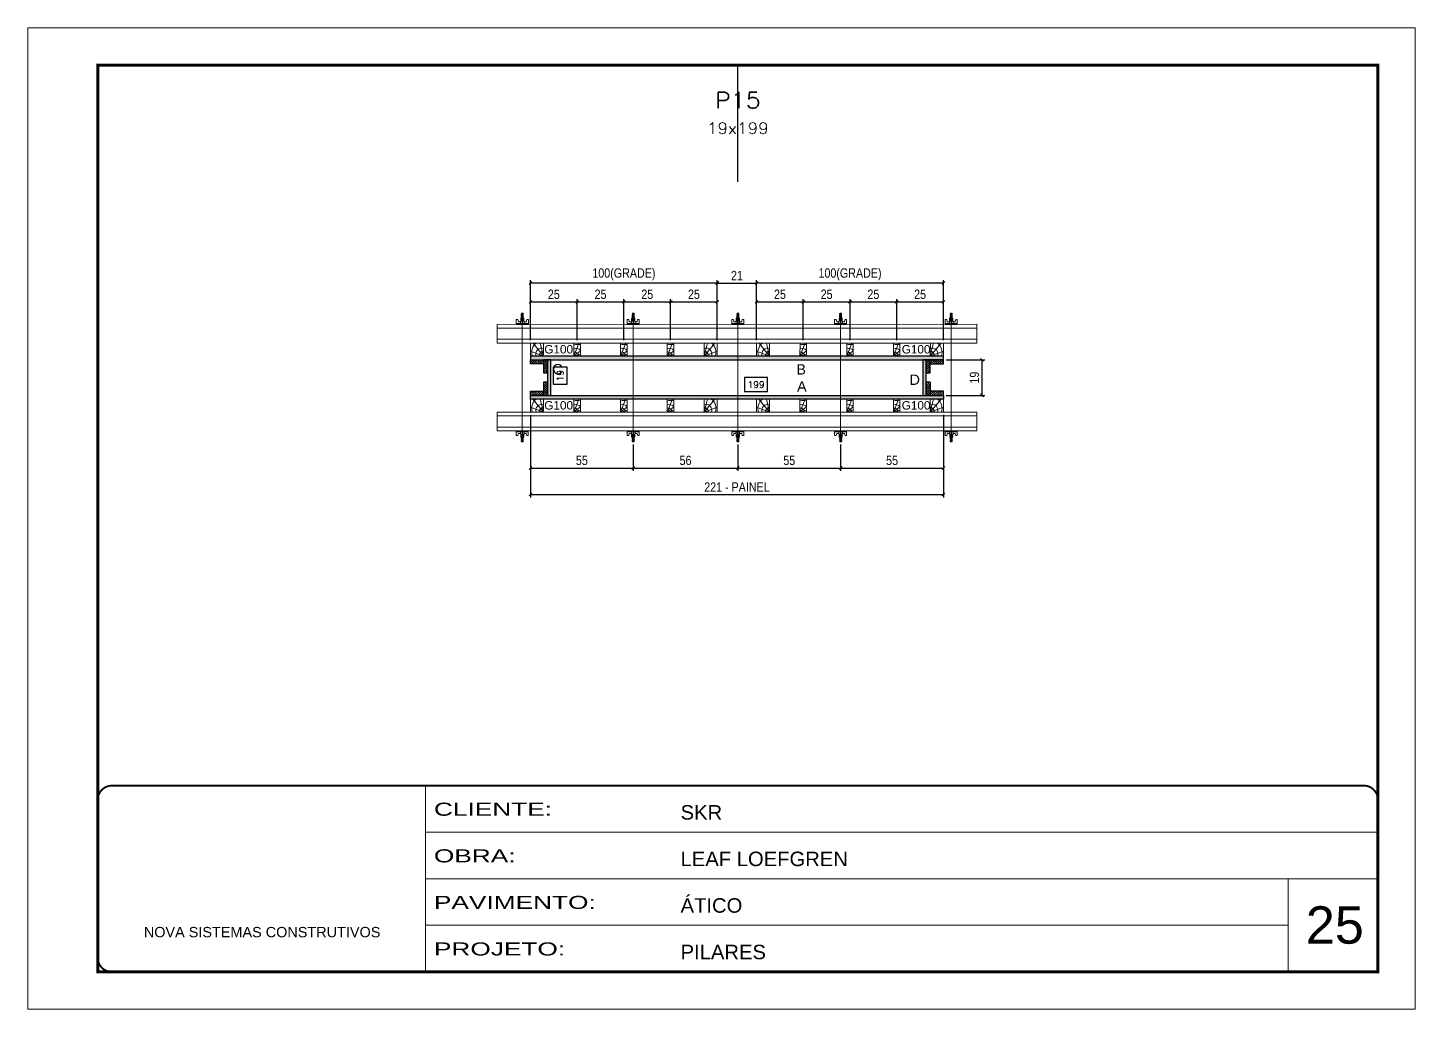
# Model space of a CAD drawing. Extents: x 14400 to 27878, y -21631 to 6985.
# Drawn here: x 14413 to 15898, y -957 to 93 of the extents above; entities that cross this region are included whole.
import ezdxf
from ezdxf.enums import TextEntityAlignment as Align

# ---------------------------------------------------------------- set-up
doc = ezdxf.new("R2010")
doc.units = 0
for name, pattern in [('CONTINUO', [0]), ('DASHED', [0.75, 0.5, -0.25]), ('HIDDEN', [0.375, 0.25, -0.125])]:
    doc.linetypes.add(name, pattern=pattern)
for name, color, linetype, lineweight in [('CARIMBO', 255, 'Continuous', 9), ('Folhas', 255, 'Continuous', 9), ('Hachura', 251, 'Continuous', 9), ('Madeira', 126, 'Continuous', 18), ('Perfil Metálico', 224, 'Continuous', 18), ('SARRAFO DE PRESSAO', 251, 'DASHED', 9), ('Texto Seção', 7, 'Continuous', 15)]:
    doc.layers.add(name, color=color, linetype=linetype, lineweight=lineweight)
for name, color, linetype in [('CHAPA', 1, 'Continuous'), ('COTA', 241, 'Continuous'), ('SARRAFO', 251, 'Continuous'), ('Texto de Titulo', 7, 'Continuous'), ('Texto Qtd Sarr', 242, 'Continuous'), ('TEXTO_GERAL', 7, 'Continuous')]:
    doc.layers.add(name, color=color, linetype=linetype)
doc.styles.add('ARIAL', font='arial.ttf')
doc.styles.add('COTA TECNICA 2X', font='techl___.ttf', dxfattribs={"height": 10})
doc.styles.add('ROMANS', font='romans.shx')
doc.styles.add('SANSSERIF', font='sas_____.pfb')
doc.styles.add('Tecnologia', font='')
doc.styles.get('Tecnologia').set_extended_font_data('Forgotten Futurist')
doc.dimstyles.new('SECAO PILAR', dxfattribs={"dimtxt": 10, "dimasz": 3, "dimexe": 3, "dimexo": 3, "dimgap": 3, "dimtad": 1, "dimdec": 1, "dimlfac": 0.5, "dimzin": 12, "dimdsep": 46, "dimtxsty": 'COTA TECNICA 2X', "dimblk1": 'OBLIQUE', "dimblk2": 'OBLIQUE', "dimsah": 1, "dimcen": 0.9, "dimclrd": 256, "dimclre": 256, "dimclrt": 256, "dimadec": 1, "dimazin": 3, "dimtfac": 1, "dimtdec": 1, "dimtmove": 0, "dimatfit": 3, "dimfxl": 1, "dimtolj": 1, "dimtzin": 12, "dimarcsym": 0})
doc.dimstyles.new('SECÇÃO 2', dxfattribs={"dimtxt": 7, "dimasz": 6, "dimexe": 0.18, "dimexo": 2, "dimgap": -4, "dimtad": 3, "dimdec": 1, "dimlfac": 0.5, "dimzin": 12, "dimdsep": 46, "dimtxsty": 'ROMANS', "dimblk": 'ARCHTICK', "dimcen": 0.09, "dimse1": 1, "dimse2": 1, "dimsd1": 1, "dimsd2": 1, "dimclrd": 180, "dimclre": 5, "dimclrt": 1, "dimadec": 0, "dimazin": 3, "dimtfac": 1, "dimtdec": 1, "dimtofl": 0, "dimtmove": 0, "dimatfit": 3, "dimldrblk": 'ARCHTICK', "dimfxl": 1, "dimtolj": 1, "dimtzin": 0, "dimarcsym": 0})

# ---------------------------------------------------------------- blocks, each defined once
blk = doc.blocks.new('9999999999')
at = {"color": 30, "linetype": 'CONTINUO'}
for p, q in [((98564.6, 34230.2), (98564.6, 34429.4)), ((98564.6, 34379.6), (99584, 34379.6)), ((98564.6, 34329.8), (99488, 34329.8)), ((99584, 34329.8), (99488, 34329.8)), ((99488, 34329.8), (99488, 34230.2)), ((98564.6, 34280), (99488, 34280))]:
    blk.add_line(p, q, dxfattribs=at)
at = {"color": 30, "linetype": 'CONTINUO', "const_width": 2}
blk.add_lwpolyline([(99584, 34230.2), (99584, 34414.4, 0.414214), (99569, 34429.4), (98229, 34429.4, 0.414214), (98214, 34414.4), (98214, 34245.2, 0.414214), (98229, 34230.2), (99584, 34230.2)], format="xyb", dxfattribs=at)
at = {"layer": 'Folhas'}
blk.add_lwpolyline([(98139, 34190.2), (99624, 34190.2), (99624, 35240.2), (98139, 35240.2)], close=True, dxfattribs=at)
at = {"layer": 'Folhas', "color": 30, "const_width": 3}
blk.add_lwpolyline([(98214, 34230.2), (99584, 34230.2), (99584, 35200.2), (98214, 35200.2)], close=True, dxfattribs=at)
at = {"color": 7, "linetype": 'Continuous', "ltscale": 5, "style": 'ARIAL'}
for s, height, p in [('SKR', 15.48, (98837.7, 34393.1)), ('LEAF LOEFGREN', 15.483, (98837.7, 34343.3)), ('ÁTICO', 15.48, (98837.7, 34293.5)), ('NOVA SISTEMAS CONSTRUTIVOS', 11.059, (98263.2, 34267.2)), ('PILARES', 15.48, (98837.7, 34243.7))]:
    blk.add_text(s, height=height, dxfattribs=at).set_placement(p)
at = {"layer": 'Folhas', "color": 7, "style": 'Tecnologia', "width": 1.5}
for s, p in [('CLIENTE:', (98573.7, 34397.2)), ('OBRA:', (98573.7, 34347.3)), ('PAVIMENTO:', (98573.7, 34297.5)), ('PROJETO:', (98573.7, 34247.7))]:
    blk.add_text(s, height=14, dxfattribs=at).set_placement(p)
blk = doc.blocks.new('*D1688')
at = {"layer": 'COTA', "color": 180, "lineweight": -2, "transparency": 16777216}
for p, q in [((14990.9, -269.9), (14975.9, -269.9)), ((14975.9, -269.9), (14975.9, -287.9)), ((14990.9, -287.9), (14990.9, -269.9)), ((14975.9, -287.9), (14990.9, -287.9))]:
    blk.add_line(p, q, dxfattribs=at)
at = {"layer": 'Defpoints', "color": 0, "transparency": 16777216}
for p in [(14990.8, -262), (14990.8, -300), (14994.9, -300)]:
    blk.add_point(p, dxfattribs=at)
at = {"layer": 'COTA', "color": 1, "transparency": 16777216, "insert": (14983.4, -278.9), "char_height": 7, "attachment_point": 5, "rotation": 90, "style": 'ROMANS'}
blk.add_mtext('\\A1;19', dxfattribs=at)
blk = doc.blocks.new('_ArchTick')
at = {"color": 0, "linetype": 'ByBlock', "const_width": 0.15}
blk.add_lwpolyline([(-0.5, -0.5), (0.5, 0.5)], dxfattribs=at)
blk = doc.blocks.new('*D1689')
at = {"layer": 'COTA', "color": 180, "lineweight": -2, "transparency": 16777216}
for p, q in [((15205.3, -281), (15180.6, -281)), ((15180.6, -281), (15180.6, -296)), ((15205.3, -296), (15205.3, -281)), ((15180.6, -296), (15205.3, -296))]:
    blk.add_line(p, q, dxfattribs=at)
at = {"layer": 'Defpoints', "color": 0, "transparency": 16777216}
for p in [(14973.5, -300), (15371.5, -300), (15371.5, -300)]:
    blk.add_point(p, dxfattribs=at)
at = {"layer": 'COTA', "color": 1, "transparency": 16777216, "insert": (15193, -288.5), "char_height": 7, "attachment_point": 5, "style": 'ROMANS'}
blk.add_mtext('\\A1;199', dxfattribs=at)
blk = doc.blocks.new('_Oblique')
at = {"color": 0, "linetype": 'ByBlock', "lineweight": -2}
blk.add_line((-0.5, -0.5), (0.5, 0.5), dxfattribs=at)
blk = doc.blocks.new('*D1690')
at = {"layer": 'COTA', "lineweight": -2, "transparency": 16777216}
for p, q in [((14951.5, -321), (14951.5, -409.1)), ((15393.5, -320.9), (15393.5, -409.1)), ((14951.5, -406.1), (15393.5, -406.1))]:
    blk.add_line(p, q, dxfattribs=at)
at = {"layer": 'Defpoints', "color": 0, "transparency": 16777216}
for p in [(14951.5, -318), (15393.5, -317.9), (15393.5, -406.1)]:
    blk.add_point(p, dxfattribs=at)
at = {"layer": 'COTA', "lineweight": -2, "transparency": 16777216, "xscale": 3, "yscale": 3, "zscale": 3, "rotation": 180}
blk.add_blockref('_Oblique', (14951.5, -406.1), dxfattribs=at)
at = {"layer": 'COTA', "lineweight": -2, "transparency": 16777216, "xscale": 3, "yscale": 3, "zscale": 3}
blk.add_blockref('_Oblique', (15393.5, -406.1), dxfattribs=at)
at = {"layer": 'COTA', "transparency": 16777216, "insert": (15172.5, -398.1), "char_height": 10, "attachment_point": 5, "style": 'COTA TECNICA 2X'}
blk.add_mtext('\\A1;221 - PAINEL', dxfattribs=at)
blk = doc.blocks.new('*D1691')
at = {"layer": 'COTA', "lineweight": -2, "transparency": 16777216}
for p, q in [((14951.5, -321), (14951.5, -380.7)), ((15061.5, -352.7), (15061.5, -380.7)), ((14951.5, -377.7), (15061.5, -377.7))]:
    blk.add_line(p, q, dxfattribs=at)
at = {"layer": 'Defpoints', "color": 0, "transparency": 16777216}
for p in [(14951.5, -318), (15061.5, -349.7), (15061.5, -377.7)]:
    blk.add_point(p, dxfattribs=at)
at = {"layer": 'COTA', "lineweight": -2, "transparency": 16777216, "xscale": 3, "yscale": 3, "zscale": 3, "rotation": 180}
blk.add_blockref('_Oblique', (14951.5, -377.7), dxfattribs=at)
at = {"layer": 'COTA', "lineweight": -2, "transparency": 16777216, "xscale": 3, "yscale": 3, "zscale": 3}
blk.add_blockref('_Oblique', (15061.5, -377.7), dxfattribs=at)
at = {"layer": 'COTA', "transparency": 16777216, "insert": (15006.5, -369.6), "char_height": 10, "attachment_point": 5, "style": 'COTA TECNICA 2X'}
blk.add_mtext('\\A1;55', dxfattribs=at)
blk = doc.blocks.new('*D1692')
at = {"layer": 'COTA', "lineweight": -2, "transparency": 16777216}
for p, q in [((15393.5, -321), (15393.5, -380.7)), ((15283.5, -352.7), (15283.5, -380.7)), ((15283.5, -377.7), (15393.5, -377.7))]:
    blk.add_line(p, q, dxfattribs=at)
at = {"layer": 'Defpoints', "color": 0, "transparency": 16777216}
for p in [(15393.5, -318), (15283.5, -349.7), (15393.5, -377.7)]:
    blk.add_point(p, dxfattribs=at)
at = {"layer": 'COTA', "lineweight": -2, "transparency": 16777216, "xscale": 3, "yscale": 3, "zscale": 3, "rotation": 180}
blk.add_blockref('_Oblique', (15283.5, -377.7), dxfattribs=at)
at = {"layer": 'COTA', "lineweight": -2, "transparency": 16777216, "xscale": 3, "yscale": 3, "zscale": 3}
blk.add_blockref('_Oblique', (15393.5, -377.7), dxfattribs=at)
at = {"layer": 'COTA', "transparency": 16777216, "insert": (15338.5, -369.6), "char_height": 10, "attachment_point": 5, "style": 'COTA TECNICA 2X'}
blk.add_mtext('\\A1;55', dxfattribs=at)
blk = doc.blocks.new('C')
at = {"layer": 'Hachura', "color": 0}
for p, q in [((0, 3.22), (0, -3.22)), ((0.45, 3.22), (0, 3.22)), ((0.46, 3.16), (0, 3.16)), ((0.46, 3.05), (0, 3.05)), ((0.46, 2.88), (0, 2.88)), ((0, 2.75), (0, -1.16)), ((0.46, 2.65), (0, 2.65)), ((0.46, 2.23), (0, 2.23)), ((0.46, 1.51), (0, 1.51)), ((0.39, 0.49), (0.17, 0.49)), ((0.45, -3.23), (0.45, 3.22)), ((0.45, 3.22), (2.58, 3.22)), ((1.74, 0.97), (0.45, 0.97)), ((1.45, 0.1), (0.45, 0.1)), ((1.35, 1.94), (1.35, 0.96)), ((2.58, 2.39), (1.47, 2.09)), ((1.74, -0.97), (1.74, 0.97)), ((1.74, 0.97), (1.74, 0.84)), ((1.74, 0.97), (1.74, 0.84)), ((1.74, 0.84), (3.35, 0.84)), ((3.35, 0.45), (1.74, 0.45)), ((2.58, 3.22), (2.58, 2.39)), ((3.32, 0.84), (3.32, -0.84)), ((3.35, 0.84), (3.35, -0.84)), ((3.68, 0.45), (3.35, 0.45)), ((3.84, -0.52), (3.35, 0.45)), ((3.35, 0.06), (3.67, -0.57)), ((3.68, 0.45), (4.16, -0.52)), ((3.72, 0.5), (4.25, -0.57)), ((4.37, -0.55), (3.83, 0.53)), ((4.15, 0.45), (3.93, 0.45)), ((4.42, -0.52), (3.93, 0.45)), ((4.15, 0.45), (4.26, 0.45)), ((4.26, 0.45), (4.74, -0.52)), ((4.3, 0.5), (4.83, -0.57)), ((4.95, -0.55), (4.41, 0.53)), ((4.51, 0.45), (4.84, 0.45)), ((5, -0.52), (4.51, 0.45)), ((4.84, 0.45), (5.32, -0.52)), ((4.88, 0.5), (5.41, -0.57)), ((5.53, -0.55), (4.99, 0.53)), ((5.58, -0.52), (5.09, 0.45)), ((5.42, 0.45), (5.09, 0.45)), ((5.58, -0.52), (5.09, 0.45)), ((5.42, 0.45), (5.74, -0.19)), ((5.46, 0.5), (5.74, -0.07)), ((5.74, 0.19), (5.57, 0.53)), ((5.74, 0.32), (5.68, 0.45)), ((5.68, 0.45), (5.74, 0.45)), ((5.74, 0.45), (5.9, 0.29)), ((5.74, 0.45), (5.74, -0.52)), ((5.9, -0.36), (5.9, 0.29)), ((0.45, 0), (0, 0)), ((0.46, -1.52), (0, -1.52)), ((0.46, -2.23), (0, -2.23)), ((0.46, -2.65), (0, -2.65)), ((0.46, -2.88), (0, -2.88)), ((0.46, -3.05), (0, -3.05)), ((0.46, -3.16), (0, -3.16)), ((0, -3.22), (2.57, -3.22)), ((0.08, -0.48), (0.29, -0.48)), ((0.29, -0.48), (0.4, -0.48)), ((0.45, 0), (0.45, -0.97)), ((0.45, -0.16), (1.45, -0.16)), ((0.45, -0.65), (0.45, -0.32)), ((0.45, -3.23), (0.45, -0.65)), ((0.45, -0.97), (1.74, -0.97)), ((1.35, -1.94), (1.35, -0.97)), ((2.58, -2.39), (1.47, -2.1)), ((3.35, -0.32), (1.74, -0.32)), ((3.35, -0.84), (1.74, -0.84)), ((2.58, -3.23), (2.58, -2.39)), ((3.35, -0.07), (3.58, -0.52)), ((3.35, -0.52), (3.58, -0.52)), ((3.84, -0.52), (4.16, -0.52)), ((4.42, -0.52), (4.74, -0.52)), ((4.63, -0.52), (4.74, -0.52)), ((5, -0.52), (5.32, -0.52)), ((5.58, -0.52), (5.74, -0.52)), ((5.74, -0.52), (5.9, -0.36)), ((5.74, -0.52), (5.74, -0.52))]:
    blk.add_line(p, q, dxfattribs=at)
for centre, radius, start, end in [((1.52, 1.94), 0.161, 104.74356, 180), ((1.44, -0.03), 0.129, 272.69497, 87.30503), ((3.81, 0.39), 0.143, 25.56881, 154.43119), ((4.39, 0.39), 0.143, 25.56881, 154.43119), ((4.97, 0.39), 0.143, 25.56881, 154.43119), ((5.55, 0.39), 0.143, 25.56881, 154.43119), ((0.17, -0.37), 0.174, 221.74404, 317.85924), ((1.52, -1.94), 0.161, 180, 255.25644), ((3.71, -0.4), 0.174, 222.14076, 318.25596), ((4.29, -0.4), 0.174, 222.14076, 318.25596), ((4.87, -0.4), 0.174, 222.14076, 318.25596), ((5.45, -0.4), 0.174, 222.14076, 318.25596), ((5.61, -0.4), 0.174, 317.85924, 318.25596)]:
    blk.add_arc(centre, radius, start, end, dxfattribs=at)
blk = doc.blocks.new('*D1693')
at = {"layer": 'COTA', "lineweight": -2, "transparency": 16777216}
for p, q in [((15173.5, -352.7), (15173.5, -380.7)), ((15283.5, -352.7), (15283.5, -380.7)), ((15173.5, -377.7), (15283.5, -377.7))]:
    blk.add_line(p, q, dxfattribs=at)
at = {"layer": 'Defpoints', "color": 0, "transparency": 16777216}
for p in [(15173.5, -349.7), (15283.5, -349.7), (15283.5, -377.7)]:
    blk.add_point(p, dxfattribs=at)
at = {"layer": 'COTA', "lineweight": -2, "transparency": 16777216, "xscale": 3, "yscale": 3, "zscale": 3, "rotation": 180}
blk.add_blockref('_Oblique', (15173.5, -377.7), dxfattribs=at)
at = {"layer": 'COTA', "lineweight": -2, "transparency": 16777216, "xscale": 3, "yscale": 3, "zscale": 3}
blk.add_blockref('_Oblique', (15283.5, -377.7), dxfattribs=at)
at = {"layer": 'COTA', "transparency": 16777216, "insert": (15228.5, -369.6), "char_height": 10, "attachment_point": 5, "style": 'COTA TECNICA 2X'}
blk.add_mtext('\\A1;55', dxfattribs=at)
blk = doc.blocks.new('*D1694')
at = {"layer": 'COTA', "lineweight": -2, "transparency": 16777216}
for p, q in [((15396.5, -262), (15437.8, -262)), ((15434.8, -300), (15434.8, -262)), ((15396.5, -300), (15437.8, -300))]:
    blk.add_line(p, q, dxfattribs=at)
at = {"layer": 'Defpoints', "color": 0, "transparency": 16777216}
for p in [(15393.5, -262), (15434.8, -262), (15393.5, -300)]:
    blk.add_point(p, dxfattribs=at)
at = {"layer": 'COTA', "lineweight": -2, "transparency": 16777216, "xscale": 3, "yscale": 3, "zscale": 3}
for p, rotation in [((15434.8, -262), 90), ((15434.8, -300), 270)]:
    blk.add_blockref('_Oblique', p, dxfattribs=dict(at, rotation=rotation))
at = {"layer": 'COTA', "transparency": 16777216, "insert": (15426.7, -281), "char_height": 10, "attachment_point": 5, "rotation": 90, "style": 'COTA TECNICA 2X'}
blk.add_mtext('\\A1;19', dxfattribs=at)
blk = doc.blocks.new('*D1695')
at = {"layer": 'COTA', "lineweight": -2, "transparency": 16777216}
for p, q in [((15061.5, -352.7), (15061.5, -380.7)), ((15173.5, -352.7), (15173.5, -380.7)), ((15061.5, -377.7), (15173.5, -377.7))]:
    blk.add_line(p, q, dxfattribs=at)
at = {"layer": 'Defpoints', "color": 0, "transparency": 16777216}
for p in [(15061.5, -349.7), (15173.5, -349.7), (15173.5, -377.7)]:
    blk.add_point(p, dxfattribs=at)
at = {"layer": 'COTA', "lineweight": -2, "transparency": 16777216, "xscale": 3, "yscale": 3, "zscale": 3, "rotation": 180}
blk.add_blockref('_Oblique', (15061.5, -377.7), dxfattribs=at)
at = {"layer": 'COTA', "lineweight": -2, "transparency": 16777216, "xscale": 3, "yscale": 3, "zscale": 3}
blk.add_blockref('_Oblique', (15173.5, -377.7), dxfattribs=at)
at = {"layer": 'COTA', "transparency": 16777216, "insert": (15117.5, -369.6), "char_height": 10, "attachment_point": 5, "style": 'COTA TECNICA 2X'}
blk.add_mtext('\\A1;56', dxfattribs=at)
blk = doc.blocks.new('PONTALETE')
at = {"layer": 'Madeira'}
for q in [(2.71, 7), (7, 5.76), (7, 1.74)]:
    blk.add_line((0, 0), q, dxfattribs=at)
blk.add_lwpolyline([(0, 0), (7, 0), (7, 7), (0, 7)], close=True, dxfattribs=at)
for centre, radius, start, end in [((2.04, 0.06), 6.23, 37.28179, 109.09128), ((1.09, 0.9), 3.19, 343.60304, 109.98471), ((-0.21, -0.78), 3.09, 14.63219, 86.0383)]:
    blk.add_arc(centre, radius, start, end, dxfattribs=at)
blk = doc.blocks.new('MEIO PONTALETE')
at = {"layer": 'Madeira'}
for q in [(2.71, 7), (3.5, 2.88), (3.5, 0.87)]:
    blk.add_line((0, 0), q, dxfattribs=at)
blk.add_lwpolyline([(0, 0), (3.5, 0), (3.5, 7), (0, 7)], close=True, dxfattribs=at)
for centre, radius, start, end in [((2.04, 0.06), 6.23, 76.44987, 109.09128), ((1.09, 0.9), 3.19, 40.90626, 109.98471), ((-0.21, -0.78), 3.09, 14.63219, 86.0383)]:
    blk.add_arc(centre, radius, start, end, dxfattribs=at)
blk = doc.blocks.new('*D1696')
at = {"layer": 'COTA', "lineweight": -2, "transparency": 16777216}
for p, q in [((15193.5, -241), (15193.5, -197)), ((15193.5, -200), (15243.5, -200)), ((15243.5, -241), (15243.5, -197))]:
    blk.add_line(p, q, dxfattribs=at)
at = {"layer": 'Defpoints', "color": 0, "transparency": 16777216}
for p in [(15243.5, -200), (15193.5, -244), (15243.5, -244)]:
    blk.add_point(p, dxfattribs=at)
at = {"layer": 'COTA', "lineweight": -2, "transparency": 16777216, "xscale": 3, "yscale": 3, "zscale": 3, "rotation": 180}
blk.add_blockref('_Oblique', (15193.5, -200), dxfattribs=at)
at = {"layer": 'COTA', "lineweight": -2, "transparency": 16777216, "xscale": 3, "yscale": 3, "zscale": 3}
blk.add_blockref('_Oblique', (15243.5, -200), dxfattribs=at)
at = {"layer": 'COTA', "transparency": 16777216, "insert": (15218.5, -191.9), "char_height": 10, "attachment_point": 5, "style": 'COTA TECNICA 2X'}
blk.add_mtext('\\A1;25', dxfattribs=at)
blk = doc.blocks.new('*D1697')
at = {"layer": 'COTA', "lineweight": -2, "transparency": 16777216}
for p, q in [((15193.5, -241), (15193.5, -176.8)), ((15393.5, -241), (15393.5, -176.8)), ((15393.5, -179.8), (15193.5, -179.8))]:
    blk.add_line(p, q, dxfattribs=at)
at = {"layer": 'Defpoints', "color": 0, "transparency": 16777216}
for p in [(15193.5, -179.8), (15193.5, -244), (15393.5, -244)]:
    blk.add_point(p, dxfattribs=at)
at = {"layer": 'COTA', "lineweight": -2, "transparency": 16777216, "xscale": 3, "yscale": 3, "zscale": 3, "rotation": 180}
blk.add_blockref('_Oblique', (15193.5, -179.8), dxfattribs=at)
at = {"layer": 'COTA', "lineweight": -2, "transparency": 16777216, "xscale": 3, "yscale": 3, "zscale": 3}
blk.add_blockref('_Oblique', (15393.5, -179.8), dxfattribs=at)
at = {"layer": 'COTA', "transparency": 16777216, "insert": (15293.5, -170.6), "char_height": 10, "attachment_point": 5, "style": 'COTA TECNICA 2X'}
blk.add_mtext('\\A1;100(GRADE)', dxfattribs=at)
blk = doc.blocks.new('*D1698')
at = {"layer": 'COTA', "lineweight": -2, "transparency": 16777216}
for p, q in [((15243.5, -241), (15243.5, -197)), ((15243.5, -200), (15293.5, -200)), ((15293.5, -241), (15293.5, -197))]:
    blk.add_line(p, q, dxfattribs=at)
at = {"layer": 'Defpoints', "color": 0, "transparency": 16777216}
for p in [(15293.5, -200), (15243.5, -244), (15293.5, -244)]:
    blk.add_point(p, dxfattribs=at)
at = {"layer": 'COTA', "lineweight": -2, "transparency": 16777216, "xscale": 3, "yscale": 3, "zscale": 3, "rotation": 180}
blk.add_blockref('_Oblique', (15243.5, -200), dxfattribs=at)
at = {"layer": 'COTA', "lineweight": -2, "transparency": 16777216, "xscale": 3, "yscale": 3, "zscale": 3}
blk.add_blockref('_Oblique', (15293.5, -200), dxfattribs=at)
at = {"layer": 'COTA', "transparency": 16777216, "insert": (15268.5, -191.9), "char_height": 10, "attachment_point": 5, "style": 'COTA TECNICA 2X'}
blk.add_mtext('\\A1;25', dxfattribs=at)
blk = doc.blocks.new('*D1699')
at = {"layer": 'COTA', "lineweight": -2, "transparency": 16777216}
for p, q in [((15293.5, -241), (15293.5, -197)), ((15293.5, -200), (15343.5, -200)), ((15343.5, -241), (15343.5, -197))]:
    blk.add_line(p, q, dxfattribs=at)
at = {"layer": 'Defpoints', "color": 0, "transparency": 16777216}
for p in [(15343.5, -200), (15293.5, -244), (15343.5, -244)]:
    blk.add_point(p, dxfattribs=at)
at = {"layer": 'COTA', "lineweight": -2, "transparency": 16777216, "xscale": 3, "yscale": 3, "zscale": 3, "rotation": 180}
blk.add_blockref('_Oblique', (15293.5, -200), dxfattribs=at)
at = {"layer": 'COTA', "lineweight": -2, "transparency": 16777216, "xscale": 3, "yscale": 3, "zscale": 3}
blk.add_blockref('_Oblique', (15343.5, -200), dxfattribs=at)
at = {"layer": 'COTA', "transparency": 16777216, "insert": (15318.5, -191.9), "char_height": 10, "attachment_point": 5, "style": 'COTA TECNICA 2X'}
blk.add_mtext('\\A1;25', dxfattribs=at)
blk = doc.blocks.new('*D1700')
at = {"layer": 'COTA', "lineweight": -2, "transparency": 16777216}
for p, q in [((15343.5, -241), (15343.5, -197)), ((15343.5, -200), (15393.5, -200)), ((15393.5, -241), (15393.5, -197))]:
    blk.add_line(p, q, dxfattribs=at)
at = {"layer": 'Defpoints', "color": 0, "transparency": 16777216}
for p in [(15393.5, -200), (15343.5, -244), (15393.5, -244)]:
    blk.add_point(p, dxfattribs=at)
at = {"layer": 'COTA', "lineweight": -2, "transparency": 16777216, "xscale": 3, "yscale": 3, "zscale": 3, "rotation": 180}
blk.add_blockref('_Oblique', (15343.5, -200), dxfattribs=at)
at = {"layer": 'COTA', "lineweight": -2, "transparency": 16777216, "xscale": 3, "yscale": 3, "zscale": 3}
blk.add_blockref('_Oblique', (15393.5, -200), dxfattribs=at)
at = {"layer": 'COTA', "transparency": 16777216, "insert": (15368.5, -191.9), "char_height": 10, "attachment_point": 5, "style": 'COTA TECNICA 2X'}
blk.add_mtext('\\A1;25', dxfattribs=at)
blk = doc.blocks.new('*D1701')
at = {"layer": 'COTA', "lineweight": -2, "transparency": 16777216}
for p, q in [((14951.5, -241), (14951.5, -197)), ((14951.5, -200), (15001.5, -200)), ((15001.5, -241), (15001.5, -197))]:
    blk.add_line(p, q, dxfattribs=at)
at = {"layer": 'Defpoints', "color": 0, "transparency": 16777216}
for p in [(15001.5, -200), (14951.5, -244), (15001.5, -244)]:
    blk.add_point(p, dxfattribs=at)
at = {"layer": 'COTA', "lineweight": -2, "transparency": 16777216, "xscale": 3, "yscale": 3, "zscale": 3, "rotation": 180}
blk.add_blockref('_Oblique', (14951.5, -200), dxfattribs=at)
at = {"layer": 'COTA', "lineweight": -2, "transparency": 16777216, "xscale": 3, "yscale": 3, "zscale": 3}
blk.add_blockref('_Oblique', (15001.5, -200), dxfattribs=at)
at = {"layer": 'COTA', "transparency": 16777216, "insert": (14976.5, -191.9), "char_height": 10, "attachment_point": 5, "style": 'COTA TECNICA 2X'}
blk.add_mtext('\\A1;25', dxfattribs=at)
blk = doc.blocks.new('*D1702')
at = {"layer": 'COTA', "lineweight": -2, "transparency": 16777216}
for p, q in [((14951.5, -241), (14951.5, -176.8)), ((15151.5, -241), (15151.5, -176.8)), ((15151.5, -179.8), (14951.5, -179.8))]:
    blk.add_line(p, q, dxfattribs=at)
at = {"layer": 'Defpoints', "color": 0, "transparency": 16777216}
for p in [(14951.5, -179.8), (14951.5, -244), (15151.5, -244)]:
    blk.add_point(p, dxfattribs=at)
at = {"layer": 'COTA', "lineweight": -2, "transparency": 16777216, "xscale": 3, "yscale": 3, "zscale": 3, "rotation": 180}
blk.add_blockref('_Oblique', (14951.5, -179.8), dxfattribs=at)
at = {"layer": 'COTA', "lineweight": -2, "transparency": 16777216, "xscale": 3, "yscale": 3, "zscale": 3}
blk.add_blockref('_Oblique', (15151.5, -179.8), dxfattribs=at)
at = {"layer": 'COTA', "transparency": 16777216, "insert": (15051.5, -170.6), "char_height": 10, "attachment_point": 5, "style": 'COTA TECNICA 2X'}
blk.add_mtext('\\A1;100(GRADE)', dxfattribs=at)
blk = doc.blocks.new('*D1703')
at = {"layer": 'COTA', "lineweight": -2, "transparency": 16777216}
for p, q in [((15001.5, -241), (15001.5, -197)), ((15001.5, -200), (15051.5, -200)), ((15051.5, -241), (15051.5, -197))]:
    blk.add_line(p, q, dxfattribs=at)
at = {"layer": 'Defpoints', "color": 0, "transparency": 16777216}
for p in [(15051.5, -200), (15001.5, -244), (15051.5, -244)]:
    blk.add_point(p, dxfattribs=at)
at = {"layer": 'COTA', "lineweight": -2, "transparency": 16777216, "xscale": 3, "yscale": 3, "zscale": 3, "rotation": 180}
blk.add_blockref('_Oblique', (15001.5, -200), dxfattribs=at)
at = {"layer": 'COTA', "lineweight": -2, "transparency": 16777216, "xscale": 3, "yscale": 3, "zscale": 3}
blk.add_blockref('_Oblique', (15051.5, -200), dxfattribs=at)
at = {"layer": 'COTA', "transparency": 16777216, "insert": (15026.5, -191.9), "char_height": 10, "attachment_point": 5, "style": 'COTA TECNICA 2X'}
blk.add_mtext('\\A1;25', dxfattribs=at)
blk = doc.blocks.new('*D1704')
at = {"layer": 'COTA', "lineweight": -2, "transparency": 16777216}
for p, q in [((15051.5, -241), (15051.5, -197)), ((15051.5, -200), (15101.5, -200)), ((15101.5, -241), (15101.5, -197))]:
    blk.add_line(p, q, dxfattribs=at)
at = {"layer": 'Defpoints', "color": 0, "transparency": 16777216}
for p in [(15101.5, -200), (15051.5, -244), (15101.5, -244)]:
    blk.add_point(p, dxfattribs=at)
at = {"layer": 'COTA', "lineweight": -2, "transparency": 16777216, "xscale": 3, "yscale": 3, "zscale": 3, "rotation": 180}
blk.add_blockref('_Oblique', (15051.5, -200), dxfattribs=at)
at = {"layer": 'COTA', "lineweight": -2, "transparency": 16777216, "xscale": 3, "yscale": 3, "zscale": 3}
blk.add_blockref('_Oblique', (15101.5, -200), dxfattribs=at)
at = {"layer": 'COTA', "transparency": 16777216, "insert": (15076.5, -191.9), "char_height": 10, "attachment_point": 5, "style": 'COTA TECNICA 2X'}
blk.add_mtext('\\A1;25', dxfattribs=at)
blk = doc.blocks.new('*D1705')
at = {"layer": 'COTA', "lineweight": -2, "transparency": 16777216}
for p, q in [((15101.5, -241), (15101.5, -197)), ((15101.5, -200), (15151.5, -200)), ((15151.5, -241), (15151.5, -197))]:
    blk.add_line(p, q, dxfattribs=at)
at = {"layer": 'Defpoints', "color": 0, "transparency": 16777216}
for p in [(15151.5, -200), (15101.5, -244), (15151.5, -244)]:
    blk.add_point(p, dxfattribs=at)
at = {"layer": 'COTA', "lineweight": -2, "transparency": 16777216, "xscale": 3, "yscale": 3, "zscale": 3, "rotation": 180}
blk.add_blockref('_Oblique', (15101.5, -200), dxfattribs=at)
at = {"layer": 'COTA', "lineweight": -2, "transparency": 16777216, "xscale": 3, "yscale": 3, "zscale": 3}
blk.add_blockref('_Oblique', (15151.5, -200), dxfattribs=at)
at = {"layer": 'COTA', "transparency": 16777216, "insert": (15126.5, -191.9), "char_height": 10, "attachment_point": 5, "style": 'COTA TECNICA 2X'}
blk.add_mtext('\\A1;25', dxfattribs=at)
blk = doc.blocks.new('*D1706')
at = {"layer": 'COTA', "lineweight": -2, "transparency": 16777216}
for p, q in [((15151.5, -241), (15151.5, -176.8)), ((15193.5, -241), (15193.5, -176.8)), ((15151.5, -179.8), (15193.5, -179.8))]:
    blk.add_line(p, q, dxfattribs=at)
at = {"layer": 'Defpoints', "color": 0, "transparency": 16777216}
for p in [(15193.5, -179.8), (15151.5, -244), (15193.5, -244)]:
    blk.add_point(p, dxfattribs=at)
at = {"layer": 'COTA', "lineweight": -2, "transparency": 16777216, "xscale": 3, "yscale": 3, "zscale": 3, "rotation": 180}
blk.add_blockref('_Oblique', (15151.5, -179.8), dxfattribs=at)
at = {"layer": 'COTA', "lineweight": -2, "transparency": 16777216, "xscale": 3, "yscale": 3, "zscale": 3}
blk.add_blockref('_Oblique', (15193.5, -179.8), dxfattribs=at)
at = {"layer": 'COTA', "transparency": 16777216, "insert": (15172.5, -171.8), "char_height": 10, "attachment_point": 5, "style": 'COTA TECNICA 2X'}
blk.add_mtext('\\A1;21', dxfattribs=at)
blk = doc.blocks.new('titulo1')
at = {"layer": 'Defpoints', "color": 252, "linetype": 'HIDDEN', "ltscale": 2}
blk.add_line((0, 0), (0, 125), dxfattribs=at)
at = {"layer": 'Defpoints', "style": 'ROMANS', "oblique": 15}
blk.add_attdef('FOLHA', text='', height=10, dxfattribs=at).set_placement((0, 15.6), align=Align.MIDDLE_CENTER)
at = {"layer": 'Texto Qtd Sarr', "color": 3, "style": 'ROMANS', "oblique": 15}
for tag, height, p in [('TITULO', 17, (0, 71.4)), ('SEÇÃO', 12, (0, 41.5))]:
    blk.add_attdef(tag, text='', height=height, dxfattribs=at).set_placement(p, align=Align.MIDDLE_CENTER)

msp = doc.modelspace()

# ---------------------------------------------------------------- hatches: boundary and pattern name
at = {"layer": 'Hachura'}
h = msp.add_hatch(color=256, dxfattribs=at)
h.dxf.hatch_style = 1
h.paths.add_polyline_path([(15393.467, -261.975), (15393.467, -257.975), (14951.467, -257.975), (14951.467, -261.975)])
h = msp.add_hatch(dxfattribs=at)
h.set_pattern_fill('ANSI31', color=256, scale=0.5, angle=180, style=0)
h.set_pattern_definition([(225, (5827.515, -23157.7835), (1.12253202, -1.12253202), [])])
h.paths.add_polyline_path([(14965.467, -266.375), (14965.467, -261.975), (14951.467, -261.975), (14951.467, -266.375)])
h = msp.add_hatch(dxfattribs=at)
h.set_pattern_fill('ANSI31', color=256, scale=0.5, angle=270, style=0)
h.set_pattern_definition([(315, (37861.275, -9764.9272), (1.12253202, 1.12253202), [])])
h.paths.add_polyline_path([(14969.867, -275.975), (14965.467, -275.975), (14965.467, -261.975), (14969.867, -261.975)])
h = msp.add_hatch(color=256, dxfattribs=at)
h.dxf.hatch_style = 1
h.paths.add_polyline_path([(14969.867, -299.975), (14973.467, -299.975), (14973.467, -261.975), (14969.867, -261.975)])
h = msp.add_hatch(color=256, dxfattribs=at)
h.dxf.hatch_style = 1
h.paths.add_polyline_path([(15371.467, -299.975), (15375.067, -299.975), (15375.067, -261.975), (15371.467, -261.975)])
h = msp.add_hatch(dxfattribs=at)
h.set_pattern_fill('ANSI31', color=256, scale=0.5, angle=270, style=0)
h.set_pattern_definition([(315, (38270.875, -9764.9272), (1.12253202, 1.12253202), [])])
h.paths.add_polyline_path([(15379.467, -275.975), (15375.067, -275.975), (15375.067, -261.975), (15379.467, -261.975)])
h = msp.add_hatch(dxfattribs=at)
h.set_pattern_fill('ANSI31', color=256, scale=0.5, angle=180, style=0)
h.set_pattern_definition([(225, (6255.515, -23191.3835), (1.12253202, -1.12253202), [])])
h.paths.add_polyline_path([(15393.467, -261.975), (15393.467, -266.375), (15379.467, -266.375), (15379.467, -261.975)])
h = msp.add_hatch(dxfattribs=at)
h.set_pattern_fill('ANSI31', color=256, scale=0.5, angle=180, style=0)
h.set_pattern_definition([(225, (5827.515, -23191.3835), (1.12253202, -1.12253202), [])])
h.paths.add_polyline_path([(14965.467, -299.975), (14965.467, -295.575), (14951.467, -295.575), (14951.467, -299.975)])
h = msp.add_hatch(dxfattribs=at)
h.set_pattern_fill('ANSI31', color=256, scale=0.5, angle=270, style=0)
h.set_pattern_definition([(315, (37861.275, -9788.9272), (1.12253202, 1.12253202), [])])
h.paths.add_polyline_path([(14969.867, -299.975), (14965.467, -299.975), (14965.467, -285.975), (14969.867, -285.975)])
h = msp.add_hatch(dxfattribs=at)
h.set_pattern_fill('ANSI31', color=256, scale=0.5, angle=270, style=0)
h.set_pattern_definition([(315, (38270.875, -9788.9272), (1.12253202, 1.12253202), [])])
h.paths.add_polyline_path([(15379.467, -299.975), (15375.067, -299.975), (15375.067, -285.975), (15379.467, -285.975)])
h = msp.add_hatch(dxfattribs=at)
h.set_pattern_fill('ANSI31', color=256, scale=0.5, angle=180, style=0)
h.set_pattern_definition([(225, (5890.515, -23191.3835), (1.12253202, -1.12253202), [])])
h.paths.add_polyline_path([(15379.467, -299.975), (15379.467, -295.575), (15393.467, -295.575), (15393.467, -299.975)])
h = msp.add_hatch(color=256, dxfattribs=at)
h.dxf.hatch_style = 1
h.paths.add_polyline_path([(15393.467, -299.975), (15393.467, -303.975), (14951.467, -303.975), (14951.467, -299.975)])

# ---------------------------------------------------------------- linework, layer by layer
at = {"layer": 'CHAPA'}
for points in [[(15393.467, -261.975), (15393.467, -257.975), (14951.467, -257.975), (14951.467, -261.975)], [(14969.867, -299.975), (14973.467, -299.975), (14973.467, -261.975), (14969.867, -261.975)], [(15371.467, -299.975), (15375.067, -299.975), (15375.067, -261.975), (15371.467, -261.975)], [(15393.467, -299.975), (15393.467, -303.975), (14951.467, -303.975), (14951.467, -299.975)]]:
    msp.add_lwpolyline(points, close=True, dxfattribs=at)
at = {"layer": 'Hachura'}
for p, q in [((14942.778, -348.746), (14942.778, -217.005)), ((15061.467, -348.746), (15061.467, -217.005)), ((15173.467, -348.746), (15173.467, -217.005)), ((15283.467, -348.746), (15283.467, -217.005)), ((15401.855, -348.746), (15401.856, -217.005))]:
    msp.add_line(p, q, dxfattribs=at)
at = {"layer": 'Madeira'}
for points in [[(14951.467, -257.973), (14951.482, -243.973), (15151.475, -243.975), (15151.46, -257.975)], [(15193.474, -257.973), (15193.489, -243.973), (15393.482, -243.975), (15393.467, -257.975)], [(14951.451, -317.959), (14951.467, -303.959), (15151.46, -303.962), (15151.444, -317.962)], [(15193.458, -317.959), (15193.474, -303.959), (15393.467, -303.962), (15393.451, -317.962)]]:
    msp.add_lwpolyline(points, close=True, dxfattribs=at)
at = {"layer": 'Perfil Metálico'}
for p, q in [((15429.185, -228.035), (14915.749, -228.035)), ((15429.185, -240.035), (14915.749, -240.035)), ((15429.185, -321.976), (14915.749, -321.976)), ((15429.185, -333.976), (14915.749, -333.976))]:
    msp.add_line(p, q, dxfattribs=at)
for points in [[(15429.185, -243.975), (15429.185, -223.975), (14915.749, -224.035), (14915.749, -244.035)], [(14915.749, -317.976), (14915.749, -337.976), (15429.185, -337.916), (15429.185, -317.916)]]:
    msp.add_lwpolyline(points, close=True, dxfattribs=at)
at = {"layer": 'SARRAFO'}
for points in [[(14965.467, -266.375), (14951.467, -266.375), (14951.467, -261.975), (14965.467, -261.975)], [(15379.467, -266.375), (15393.467, -266.375), (15393.467, -261.975), (15379.467, -261.975)], [(14965.467, -285.975), (14965.467, -299.975), (14951.467, -299.975), (14951.467, -295.575), (14965.467, -295.575)], [(14965.467, -299.975), (14969.867, -299.975), (14969.867, -285.975), (14965.467, -285.975)], [(15379.467, -285.975), (15375.067, -285.975), (15375.067, -299.975), (15379.467, -299.975)], [(15379.467, -285.975), (15379.467, -299.975), (15393.467, -299.975), (15393.467, -295.575), (15379.467, -295.575)]]:
    msp.add_lwpolyline(points, dxfattribs=at)
for points in [[(14965.467, -261.975), (14965.467, -275.975), (14969.867, -275.975), (14969.867, -261.975)], [(15375.067, -261.975), (15375.067, -275.975), (15379.467, -275.975), (15379.467, -261.975)]]:
    msp.add_lwpolyline(points, close=True, dxfattribs=at)

# ---------------------------------------------------------------- block references
at = {"layer": 'Hachura', "linetype": 'Continuous', "yscale": 2, "zscale": 2}
for p, xscale, rotation in [((14942.787, -224.005), -2, 270), ((15061.458, -224.005), 2, 90.00000000000001), ((15173.458, -224.005), 2, 90.00000000000001), ((15283.458, -224.005), 2, 90.00000000000001), ((15401.846, -224.005), 2, 90.00000000000001), ((14942.778, -337.946), 2, 270), ((15061.467, -337.946), -2, 90), ((15173.467, -337.946), -2, 90), ((15283.467, -337.946), -2, 90), ((15401.855, -337.946), -2, 90)]:
    msp.add_blockref('C', p, dxfattribs=dict(at, xscale=xscale, rotation=rotation))
at = {"layer": 'Madeira'}
for name, p, xscale, yscale, zscale, rotation in [('PONTALETE', (14965.467, -257.979), 2, 2, 2, 89.93708930310329), ('MEIO PONTALETE', (14997.967, -257.972), 1.999999997962732, 1.999999997962732, 1.999999997962732, 359.9370893031033), ('MEIO PONTALETE', (15047.967, -257.972), 1.999999997962732, 1.999999997962732, 1.999999997962732, 359.9370893031033), ('MEIO PONTALETE', (15097.967, -257.972), 1.999999997962732, 1.999999997962732, 1.999999997962732, 359.9370893031033), ('PONTALETE', (15137.46, -257.96), -2, 2, 2, 269.9370893031033), ('PONTALETE', (15207.474, -257.979), 2, 2, 2, 89.93708930310329), ('MEIO PONTALETE', (15239.974, -257.972), 1.999999997962732, 1.999999997962732, 1.999999997962732, 359.9370893031033), ('MEIO PONTALETE', (15289.974, -257.972), 1.999999997962732, 1.999999997962732, 1.999999997962732, 359.9370893031033), ('MEIO PONTALETE', (15339.974, -257.972), 1.999999997962732, 1.999999997962732, 1.999999997962732, 359.9370893031033), ('PONTALETE', (15379.467, -257.96), -2, 2, 2, 269.9370893031033), ('PONTALETE', (14965.451, -317.965), 2, 2, 2, 89.93708930310329), ('MEIO PONTALETE', (14997.951, -317.958), 1.999999997962732, 1.999999997962732, 1.999999997962732, 359.9370893031033), ('MEIO PONTALETE', (15047.951, -317.958), 1.999999997962732, 1.999999997962732, 1.999999997962732, 359.9370893031033), ('MEIO PONTALETE', (15097.951, -317.958), 1.999999997962732, 1.999999997962732, 1.999999997962732, 359.9370893031033), ('PONTALETE', (15137.444, -317.946), -2, 2, 2, 269.9370893031033), ('PONTALETE', (15207.458, -317.965), 2, 2, 2, 89.93708930310329), ('MEIO PONTALETE', (15239.958, -317.958), 1.999999997962732, 1.999999997962732, 1.999999997962732, 359.9370893031033), ('MEIO PONTALETE', (15289.958, -317.958), 1.999999997962732, 1.999999997962732, 1.999999997962732, 359.9370893031033), ('MEIO PONTALETE', (15339.958, -317.958), 1.999999997962732, 1.999999997962732, 1.999999997962732, 359.9370893031033), ('PONTALETE', (15379.451, -317.946), -2, 2, 2, 269.9370893031033)]:
    msp.add_blockref(name, p, dxfattribs=dict(at, xscale=xscale, yscale=yscale, zscale=zscale, rotation=rotation))
at = {"layer": 'SARRAFO DE PRESSAO', "color": 6, "linetype": 'ByBlock'}
msp.add_blockref('9999999999', (-83725.511, -35146.928), dxfattribs=at)
at = {"layer": 'Texto Seção'}
ref = msp.add_blockref('titulo1', (15173.467, -71.723), dxfattribs=at)
ref.add_attrib('TITULO', 'P15', dxfattribs={"layer": 'Texto de Titulo', "color": 7, "height": 17, "style": 'ROMANS', "width": 1.1}).set_placement((15173.467, 15.777), align=Align.MIDDLE_CENTER)
ref.add_attrib('SEÇÃO', '19x199', dxfattribs={"layer": 'Texto de Titulo', "color": 7, "height": 12, "style": 'ROMANS', "width": 1.1}).set_placement((15173.467, -14.223), align=Align.MIDDLE_CENTER)

# ---------------------------------------------------------------- texts
at = {"layer": 'CARIMBO', "style": 'ARIAL'}
msp.add_text('25', height=40, dxfattribs=at).set_placement((15781.328, -886.579))
at = {"layer": 'TEXTO_GERAL', "color": 0, "linetype": 'Continuous', "style": 'SANSSERIF'}
for p in [(14966.323, -250.675), (15348.867, -250.675), (14966.307, -310.661), (15348.852, -310.661)]:
    msp.add_text('G100', height=9, dxfattribs=at).set_placement(p, align=Align.MIDDLE_LEFT)
at = {"layer": 'TEXTO_GERAL', "style": 'ARIAL'}
for s, p in [('C', (14980.484, -271.92)), ('B', (15241.23, -272.226)), ('D', (15362.826, -283.252)), ('A', (15241.976, -290.456))]:
    msp.add_text(s, height=11, dxfattribs=at).set_placement(p, align=Align.MIDDLE_CENTER)

# ---------------------------------------------------------------- dimensions: what is measured, and where the dimension line sits
at = {"layer": 'COTA'}
for base, p1, p2, text, picture, middle in [((14951.482, -179.842), (15151.475, -243.989), (14951.482, -243.964), '<>(GRADE)', '*D1702', (15051.479, -170.621)), ((15193.489, -179.842), (15393.482, -243.989), (15193.489, -243.964), '<>(GRADE)', '*D1697', (15293.486, -170.621)), ((15393.467, -406.137), (14951.467, -317.966), (15393.467, -317.926), '<> - PAINEL', '*D1690', (15172.467, -398.063))]:
    dim = msp.add_linear_dim(base=base, p1=p1, p2=p2, text=text, dimstyle='SECAO PILAR', dxfattribs=at)
    dim.commit()
    dim.dimension.update_dxf_attribs({"geometry": picture, "text_midpoint": middle})
for base, p1, p2, picture, middle in [((15193.489, -179.842), (15151.475, -244.007), (15193.489, -243.964), '*D1706', (15172.482, -171.783)), ((15001.482, -200.037), (14951.482, -243.964), (15001.482, -243.975), '*D1701', (14976.482, -191.927)), ((15051.482, -200.037), (15001.482, -243.975), (15051.482, -243.975), '*D1703', (15026.482, -191.927)), ((15101.482, -200.037), (15051.482, -243.975), (15101.482, -243.975), '*D1704', (15076.482, -191.927)), ((15151.475, -200.037), (15101.482, -243.975), (15151.475, -243.975), '*D1705', (15126.479, -191.927)), ((15243.489, -200.037), (15193.489, -243.964), (15243.489, -243.975), '*D1696', (15218.489, -191.927)), ((15293.489, -200.037), (15243.489, -243.975), (15293.489, -243.975), '*D1698', (15268.489, -191.927)), ((15343.489, -200.037), (15293.489, -243.975), (15343.489, -243.975), '*D1699', (15318.489, -191.927)), ((15393.482, -200.037), (15343.489, -243.975), (15393.482, -243.975), '*D1700', (15368.486, -191.927)), ((15061.535, -377.713), (14951.467, -317.975), (15061.535, -349.746), '*D1691', (15006.501, -369.603)), ((15393.467, -377.713), (15283.535, -349.746), (15393.467, -317.975), '*D1692', (15338.501, -369.603)), ((15173.535, -377.713), (15061.535, -349.746), (15173.535, -349.746), '*D1695', (15117.535, -369.603)), ((15283.535, -377.713), (15173.535, -349.746), (15283.535, -349.746), '*D1693', (15228.535, -369.603))]:
    dim = msp.add_linear_dim(base=base, p1=p1, p2=p2, dimstyle='SECAO PILAR', dxfattribs=at)
    dim.commit()
    dim.dimension.update_dxf_attribs({"geometry": picture, "text_midpoint": middle})
dim = msp.add_linear_dim(base=(14994.882, -299.975), p1=(14990.787, -261.975), p2=(14990.787, -299.975), angle=270, dimstyle='SECÇÃO 2', dxfattribs=at)
dim.commit()
dim.dimension.update_dxf_attribs({"geometry": '*D1688', "text_midpoint": (14994.882, -278.901), "dimtype": 160})
dim = msp.add_linear_dim(base=(15434.766, -261.975), p1=(15393.467, -299.975), p2=(15393.468, -261.975), angle=90, dimstyle='SECAO PILAR', dxfattribs=at)
dim.commit()
dim.dimension.update_dxf_attribs({"geometry": '*D1694', "text_midpoint": (15426.678, -280.975)})
dim = msp.add_linear_dim(base=(15371.467, -299.975), p1=(14973.467, -299.975), p2=(15371.467, -299.975), dimstyle='SECÇÃO 2', dxfattribs=at)
dim.commit()
dim.dimension.update_dxf_attribs({"geometry": '*D1689', "text_midpoint": (15192.977, -299.975), "dimtype": 160})

doc.saveas('drawing.dxf')
